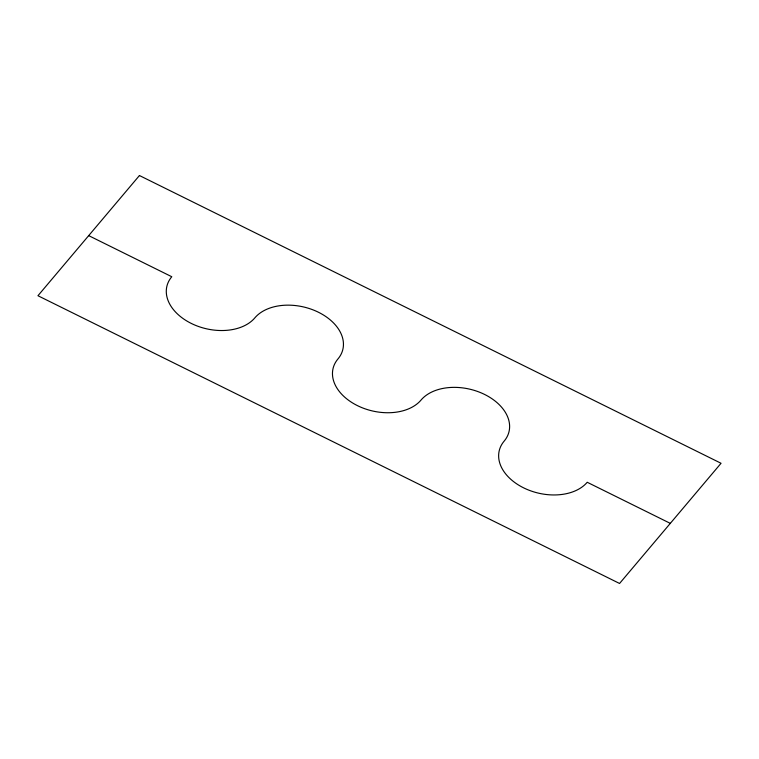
<?xml version="1.0" encoding="UTF-8"?>
<svg xmlns="http://www.w3.org/2000/svg" width="759" height="759" viewBox="0 0 759 759"><rect width="100%" height="100%" fill="white"/><g stroke="black" fill="none" stroke-linecap="round" stroke-linejoin="round"><path stroke-width="1.14" d="M88.689 235.622L171.781 276.731A47.732 32.248 13.3 0 0 191.259 323.419A47.732 32.248 13.3 0 0 254.872 317.841A47.732 32.248 13.3 0 1 318.476 312.262A47.732 32.248 13.3 0 1 337.954 358.95A47.732 32.248 13.3 0 0 357.432 405.629A47.732 32.248 13.3 0 0 421.046 400.05A47.732 32.248 13.3 0 1 484.65 394.471A47.732 32.248 13.3 0 1 504.128 441.159A47.732 32.248 13.3 0 0 523.615 487.847A47.732 32.248 13.3 0 0 587.219 482.269L670.311 523.378M139.438 175.528L37.95 295.725L619.562 583.472L721.05 463.275L139.438 175.528"/></g></svg>
